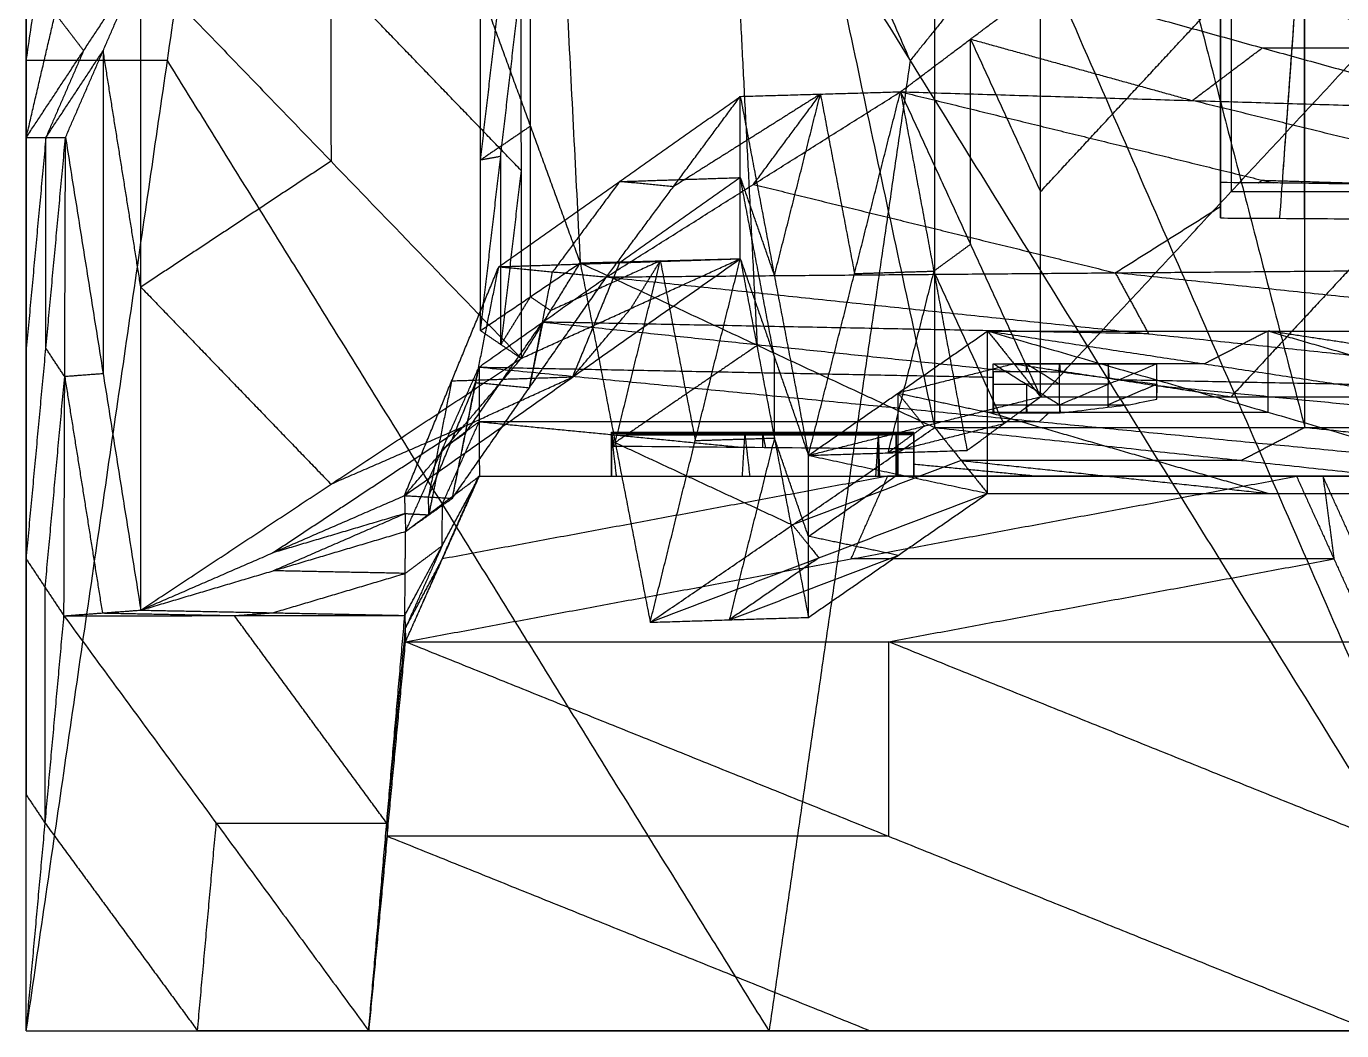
# Model space of a CAD drawing. Header units: millimetres. Extents: x -21 to -10.8, y -12.2 to 12.7.
# Drawn here: x -17.127 to -14.491, y -12.183 to -10.169 of the extents above; entities that cross this region are included whole.
import ezdxf

# ---------------------------------------------------------------- set-up
doc = ezdxf.new("R2010")
doc.units = ezdxf.units.MM
doc.header["$MEASUREMENT"] = 0
doc.layers.add('图层 03', color=5, linetype='Continuous', true_color=0x0000ff)

msp = doc.modelspace()

# ---------------------------------------------------------------- linework, layer by layer
at = {"layer": '图层 03'}
for points, degree in [([(-15.3065, -10.9738, -4.1504), (-15.3065, -8.1099, -4.1337), (-15.3065, -5.246, -4.1169)], 2), ([(-15.3065, -5.246, -4.1169), (-14.5647, -8.1099, -4.1337), (-13.8229, -10.9738, -4.1504)], 2), ([(-16.2168, -6.7319, -2.4534), (-16.1169, -8.6878, -2.6344), (-16.017, -10.6437, -2.8155)], 2), ([(-16.2168, -6.7319, -2.4534), (-15.7616, -8.8529, -3.3019), (-15.3065, -10.9738, -4.1504)], 2), ([(-14.7339, -10.4827, -2.3405), (-14.7339, -9.0079, -2.3405), (-14.7339, -7.5332, -2.3405)], 2), ([(-14.7339, -10.5085, -2.2722), (-14.7339, -9.0208, -2.2126), (-14.7339, -7.5332, -2.153)], 2), ([(-14.7339, -10.5536, -2.153), (-14.7339, -9.0434, -2.153), (-14.7339, -7.5332, -2.153)], 2), ([(-14.6148, -10.5543, -2.153), (-14.5062, -9.0437, -2.153), (-14.3977, -7.5332, -2.153)], 2), ([(-14.6097, -10.4836, -2.3405), (-14.5037, -9.0084, -2.3405), (-14.3977, -7.5332, -2.3405)], 2), ([(-16.0956, -7.7139, 0.7136), (-15.1227, -9.9484, 0.9823), (-14.1499, -12.183, 1.2511)], 2), ([(-15.3557, -10.2381, 0.9175), (-15.8421, -9.1208, 0.7832), (-16.3285, -8.0036, 0.6488)], 2), ([(-15.3065, -8.1099, -4.1337), (-14.9356, -9.5419, -4.1421), (-14.5647, -10.9738, -4.1504)], 2), ([(-14.5647, -10.9738, -4.1504), (-14.5647, -9.5419, -4.1421), (-14.5647, -8.1099, -4.1337)], 2), ([(-17.1271, -12.183, 0.4285), (-17.1271, -10.2381, 0.4285), (-17.1271, -8.2933, 0.4285)], 2), ([(-17.1271, -12.183, 0.4285), (-16.8442, -10.2381, 0.5062), (-16.5614, -8.2933, 0.584)], 2), ([(-17.1271, -10.3921, -0.8013), (-17.1271, -9.3427, -0.1864), (-17.1271, -8.2933, 0.4285)], 2), ([(-17.1271, -10.2381, 0.4285), (-16.9856, -9.2657, 0.4673), (-16.8442, -8.2933, 0.5062)], 2), ([(-16.5614, -8.2933, 0.584), (-15.3557, -10.2381, 0.9175), (-14.1499, -12.183, 1.2511)], 2), ([(-16.1169, -10.3696, -2.6344), (-16.1169, -9.5287, -2.6344), (-16.1169, -8.6878, -2.6344)], 2), ([(-15.6618, -10.8088, -3.483), (-15.7117, -9.8308, -3.3924), (-15.7616, -8.8529, -3.3019)], 2), ([(-17.1271, -9.3427, -0.1864), (-17.1271, -9.7904, 0.121), (-17.1271, -10.2381, 0.4285)], 2), ([(-14.7339, -9.8729, -2.153), (-14.7339, -10.2082, -2.1664), (-14.7339, -10.5434, -2.1799)], 2), ([(-14.5658, -9.8729, -2.3405), (-14.5658, -10.1786, -2.3405), (-14.5657, -10.4842, -2.3405)], 2), ([(-14.5657, -10.5546, -2.153), (-14.5658, -10.2138, -2.153), (-14.5658, -9.8729, -2.153)], 2), ([(-17.1271, -10.3921, -0.8013), (-17.0691, -10.1436, -0.7327), (-17.0112, -9.895, -0.664)], 2), ([(-15.1227, -9.9484, 0.9823), (-15.2392, -10.0933, 0.9499), (-15.3557, -10.2381, 0.9175)], 2), ([(-17.1271, -10.3921, -0.8013), (-17.0123, -10.2183, -0.8836), (-16.8976, -10.0445, -0.9659)], 2), ([(-17.0485, -10.3921, -0.9438), (-16.9731, -10.2183, -0.9549), (-16.8976, -10.0445, -0.9659)], 2), ([(-16.8976, -11.3398, -0.9659), (-16.8976, -10.6921, -0.9659), (-16.8976, -10.0445, -0.9659)], 2), ([(-16.8976, -10.0445, -0.9659), (-16.5164, -10.4398, -1.6342), (-16.1352, -10.8351, -2.3024)], 2), ([(-16.5168, -10.0628, -1.6334), (-16.5166, -10.2513, -1.6338), (-16.5164, -10.4398, -1.6342)], 2), ([(-16.1356, -10.4581, -2.3017), (-16.3262, -10.2604, -1.9675), (-16.5168, -10.0628, -1.6334)], 2), ([(-16.2168, -10.7794, -2.4564), (-16.1764, -10.4302, -2.3787), (-16.136, -10.0811, -2.3009)], 2), ([(-16.2168, -10.4375, -2.4549), (-16.1966, -10.2629, -2.416), (-16.1764, -10.0883, -2.3771)], 2), ([(-16.2168, -10.7794, -2.4564), (-16.2168, -10.4375, -2.4549), (-16.2168, -10.0956, -2.4534)], 2), ([(-16.2168, -10.0956, -2.4534), (-16.1169, -10.3696, -2.6344), (-16.017, -10.6437, -2.8155)], 2), ([(-16.136, -10.0811, -2.3009), (-16.1356, -10.4581, -2.3017), (-16.1352, -10.8351, -2.3024)], 2), ([(-15.3751, -10.3006, -2.8117), (-15.2348, -10.195, -3.1075), (-15.0945, -10.0895, -3.4033)], 2), ([(-15.0945, -10.9121, -3.4033), (-15.0945, -10.5008, -3.4033), (-15.0945, -10.0895, -3.4033)], 2), ([(-15.0945, -10.9121, -3.4033), (-14.7126, -10.5008, -3.4033), (-14.3306, -10.0895, -3.4033)], 2), ([(-15.0945, -10.0895, -3.4033), (-14.6501, -10.2126, -3.0808), (-14.2056, -10.3357, -2.7583)], 2), ([(-15.0945, -10.5008, -3.4033), (-14.9036, -10.2951, -3.4033), (-14.7126, -10.0895, -3.4033)], 2), ([(-14.2681, -10.2126, -3.0808), (-14.4903, -10.151, -3.2421), (-14.7126, -10.0895, -3.4033)], 2), ([(-14.7126, -10.0895, -3.4033), (-14.7126, -10.2951, -3.4033), (-14.7126, -10.5008, -3.4033)], 2), ([(-17.0691, -10.1436, -0.7327), (-17.0407, -10.1809, -0.8081), (-17.0123, -10.2183, -0.8836)], 2), ([(-15.2348, -10.195, -3.1075), (-15.0126, -10.2566, -2.9463), (-14.7903, -10.3182, -2.785)], 2), ([(-15.2348, -10.195, -3.1075), (-15.1647, -10.3479, -3.2554), (-15.0945, -10.5008, -3.4033)], 2), ([(-15.2348, -10.6064, -3.1075), (-15.2348, -10.4007, -3.1075), (-15.2348, -10.195, -3.1075)], 2), ([(-17.0878, -10.3921, -0.8726), (-17.0304, -10.3052, -0.9137), (-16.9731, -10.2183, -0.9549)], 2), ([(-17.0123, -10.2183, -0.8836), (-17.0501, -10.3052, -0.8781), (-17.0878, -10.3921, -0.8726)], 2), ([(-16.9731, -10.2183, -0.9549), (-16.9731, -10.5421, -0.9549), (-16.9731, -10.8659, -0.9549)], 2), ([(-16.8976, -10.6921, -0.9659), (-16.9353, -10.4552, -0.9604), (-16.9731, -10.2183, -0.9549)], 2), ([(-14.7903, -10.3182, -2.785), (-14.7202, -10.2654, -2.9329), (-14.6501, -10.2126, -3.0808)], 2), ([(-14.6501, -10.2126, -3.0808), (-14.4591, -10.2126, -3.0808), (-14.2681, -10.2126, -3.0808)], 2), ([(-16.8442, -10.2381, 0.5062), (-16.9856, -10.2381, 0.4673), (-17.1271, -10.2381, 0.4285)], 2), ([(-17.1271, -10.2381, 0.4285), (-17.1271, -10.7628, 0.121), (-17.1271, -11.2875, -0.1864)], 2), ([(-15.6385, -12.183, 0.8398), (-16.2414, -11.2105, 0.673), (-16.8442, -10.2381, 0.5062)], 2), ([(-15.3557, -10.2381, 0.9175), (-15.4971, -11.2105, 0.8787), (-15.6385, -12.183, 0.8398)], 2), ([(-15.9644, -10.6719, -1.8198), (-15.6698, -10.4863, -2.3158), (-15.3751, -10.3006, -2.8117)], 2), ([(-15.5356, -10.3052, -2.8128), (-15.6829, -10.398, -2.5649), (-15.8302, -10.4909, -2.3169)], 2), ([(-15.6961, -10.3098, -2.814), (-15.5356, -10.3052, -2.8128), (-15.3751, -10.3006, -2.8117)], 2), ([(-15.6698, -10.4863, -2.3158), (-15.6027, -10.3957, -2.5643), (-15.5356, -10.3052, -2.8128)], 2), ([(-15.6278, -10.6696, -2.9645), (-15.5817, -10.4874, -2.8887), (-15.5356, -10.3052, -2.8128)], 2), ([(-15.5596, -11.0295, -3.1151), (-15.4673, -10.6651, -2.9634), (-15.3751, -10.3006, -2.8117)], 2), ([(-15.5356, -10.3052, -2.8128), (-15.5015, -10.4851, -2.8881), (-15.4673, -10.6651, -2.9634)], 2), ([(-15.3751, -10.3006, -2.8117), (-15.3084, -10.6601, -2.9634), (-15.2417, -11.0196, -3.1151)], 2), ([(-15.3751, -10.3006, -2.8117), (-15.2348, -10.6064, -3.1075), (-15.0945, -10.9121, -3.4033)], 2), ([(-15.3751, -10.3006, -2.8117), (-14.7903, -10.3182, -2.785), (-14.2056, -10.3357, -2.7583)], 2), ([(-15.3751, -10.3006, -2.8117), (-15.0014, -10.392, -2.5761), (-14.6277, -10.4834, -2.3405)], 2), ([(-16.1802, -10.6513, -1.9067), (-15.9381, -10.4806, -2.3604), (-15.6961, -10.3098, -2.814)], 2), ([(-15.9644, -10.6719, -1.8198), (-15.8302, -10.4909, -2.3169), (-15.6961, -10.3098, -2.814)], 2), ([(-15.6961, -10.6353, -2.814), (-15.6961, -10.4726, -2.814), (-15.6961, -10.3098, -2.814)], 2), ([(-15.6961, -10.3098, -2.814), (-15.6278, -10.6696, -2.9645), (-15.5596, -11.0295, -3.1151)], 2), ([(-14.0653, -10.4954, -2.328), (-14.4278, -10.4068, -2.5565), (-14.7903, -10.3182, -2.785)], 2), ([(-16.1169, -10.3696, -2.6344), (-16.1668, -10.4036, -2.5447), (-16.2168, -10.4375, -2.4549)], 2), ([(-16.1169, -10.7116, -2.636), (-16.1169, -10.5406, -2.6352), (-16.1169, -10.3696, -2.6344)], 2), ([(-17.1271, -12.183, 0.4285), (-17.1271, -11.2875, -0.1864), (-17.1271, -10.3921, -0.8013)], 2), ([(-17.1271, -11.2376, -0.8013), (-17.1271, -10.8149, -0.8013), (-17.1271, -10.3921, -0.8013)], 2), ([(-17.1271, -11.2376, -0.8013), (-17.0878, -10.8149, -0.8726), (-17.0485, -10.3921, -0.9438)], 2), ([(-17.1271, -10.3921, -0.8013), (-17.0878, -10.3921, -0.8726), (-17.0485, -10.3921, -0.9438)], 2), ([(-17.0878, -10.3921, -0.8726), (-17.1074, -10.6035, -0.8369), (-17.1271, -10.8149, -0.8013)], 2), ([(-17.0878, -10.8149, -0.8726), (-17.0878, -10.6035, -0.8726), (-17.0878, -10.3921, -0.8726)], 2), ([(-17.0516, -11.3512, -0.9393), (-17.0501, -10.8717, -0.9416), (-17.0485, -10.3921, -0.9438)], 2), ([(-17.0485, -10.3921, -0.9438), (-16.9731, -10.8659, -0.9549), (-16.8976, -11.3398, -0.9659)], 2), ([(-16.1764, -10.4302, -2.3787), (-16.1966, -10.4339, -2.4168), (-16.2168, -10.4375, -2.4549)], 2), ([(-16.176, -10.8072, -2.3794), (-16.1762, -10.6187, -2.379), (-16.1764, -10.4302, -2.3787)], 2), ([(-16.5164, -10.4398, -1.6342), (-16.707, -10.5659, -1.3001), (-16.8976, -10.6921, -0.9659)], 2), ([(-16.1356, -10.4581, -2.3017), (-16.1558, -10.6327, -2.3405), (-16.176, -10.8072, -2.3794)], 2), ([(-15.9381, -10.4806, -2.3604), (-16.0052, -10.5711, -2.1118), (-16.0723, -10.6616, -1.8633)], 2), ([(-15.6961, -10.4726, -2.814), (-15.8171, -10.5579, -2.5872), (-15.9381, -10.6433, -2.3604)], 2), ([(-15.9381, -10.4806, -2.3604), (-15.8171, -10.4766, -2.5872), (-15.6961, -10.4726, -2.814)], 2), ([(-15.8302, -10.4909, -2.3169), (-15.8842, -10.4857, -2.3386), (-15.9381, -10.4806, -2.3604)], 2), ([(-15.6961, -10.4726, -2.814), (-15.6619, -10.5711, -2.8893), (-15.6278, -10.6696, -2.9645)], 2), ([(-15.6278, -10.8324, -2.9645), (-15.6619, -10.6525, -2.8893), (-15.6961, -10.4726, -2.814)], 2), ([(-15.6698, -10.4863, -2.3158), (-15.3072, -10.5749, -2.0872), (-14.9447, -10.6635, -1.8587)], 2), ([(-14.6277, -10.4834, -2.3405), (-14.6631, -10.4831, -2.3405), (-14.6985, -10.4829, -2.3405), (-14.7339, -10.4827, -2.3405)], 3), ([(-14.7339, -10.4827, -2.3405), (-14.7339, -10.4913, -2.3178), (-14.7339, -10.4999, -2.295), (-14.7339, -10.5085, -2.2722)], 3), ([(-14.6584, -10.4832, -2.3405), (-14.6543, -10.4805, -2.3476), (-14.6501, -10.4779, -2.3546)], 2), ([(-14.6501, -10.4779, -2.3546), (-14.3577, -10.4867, -2.3413), (-14.0653, -10.4954, -2.328)], 2), ([(-14.6097, -10.4836, -2.3405), (-14.6157, -10.4835, -2.3405), (-14.6217, -10.4834, -2.3405), (-14.6277, -10.4834, -2.3405)], 3), ([(-14.3973, -10.4864, -2.3405), (-14.4681, -10.4855, -2.3405), (-14.5389, -10.4845, -2.3405), (-14.6097, -10.4836, -2.3405)], 3), ([(-14.7339, -10.5085, -2.2722), (-14.7339, -10.5235, -2.2325), (-14.7339, -10.5386, -2.1927), (-14.7339, -10.5536, -2.153)], 3), ([(-14.3306, -10.5008, -3.4033), (-14.5216, -10.7064, -3.4033), (-14.7126, -10.9121, -3.4033)], 2), ([(-14.7126, -10.5008, -3.4033), (-14.5216, -10.5008, -3.4033), (-14.3306, -10.5008, -3.4033)], 2), ([(-14.9447, -10.6635, -1.8587), (-14.8393, -10.5971, -2.0361), (-14.7339, -10.5307, -2.2135)], 2), ([(-14.7339, -10.5536, -2.153), (-14.6942, -10.5538, -2.153), (-14.6545, -10.5541, -2.153), (-14.6148, -10.5543, -2.153)], 3), ([(-14.6148, -10.5543, -2.153), (-14.5423, -10.5548, -2.153), (-14.4698, -10.5552, -2.153), (-14.3973, -10.5557, -2.153)], 3), ([(-15.3084, -10.6601, -2.9634), (-15.2716, -10.6332, -3.0355), (-15.2348, -10.6064, -3.1075)], 2), ([(-16.3693, -11.1103, -1.553), (-16.0327, -10.8728, -2.1835), (-15.6961, -10.6353, -2.814)], 2), ([(-16.2168, -10.7794, -2.4564), (-16.1169, -10.7116, -2.636), (-16.017, -10.6437, -2.8155)], 2), ([(-16.1802, -10.6513, -1.9067), (-15.9381, -10.6433, -2.3604), (-15.6961, -10.6353, -2.814)], 2), ([(-16.1352, -10.8351, -2.3024), (-15.9156, -10.7352, -2.5582), (-15.6961, -10.6353, -2.814)], 2), ([(-16.1352, -10.8351, -2.3024), (-16.0761, -10.7394, -2.559), (-16.017, -10.6437, -2.8155)], 2), ([(-15.8565, -10.6395, -2.8147), (-15.9663, -10.6895, -2.6868), (-16.0761, -10.7394, -2.559)], 2), ([(-15.9381, -10.6433, -2.3604), (-15.9854, -10.7581, -2.2719), (-16.0327, -10.8728, -2.1835)], 2), ([(-16.017, -10.6437, -2.8155), (-15.8565, -10.6395, -2.8147), (-15.6961, -10.6353, -2.814)], 2), ([(-16.017, -10.6437, -2.8155), (-15.9469, -11.0039, -2.9653), (-15.8767, -11.3642, -3.1151)], 2), ([(-16.017, -10.6437, -2.8155), (-15.6618, -10.8088, -3.483), (-15.3065, -10.9738, -4.1504)], 2), ([(-15.9469, -11.0039, -2.9653), (-15.9017, -10.8217, -2.89), (-15.8565, -10.6395, -2.8147)], 2), ([(-15.9156, -10.7352, -2.5582), (-15.8861, -10.6874, -2.6865), (-15.8565, -10.6395, -2.8147)], 2), ([(-15.8767, -11.3642, -3.1151), (-15.7864, -10.9997, -2.9645), (-15.6961, -10.6353, -2.814)], 2), ([(-15.8565, -10.6395, -2.8147), (-15.8215, -10.8196, -2.8896), (-15.7864, -10.9997, -2.9645)], 2), ([(-15.6961, -10.6353, -2.814), (-15.6278, -10.9948, -2.9645), (-15.5596, -11.3543, -3.1151)], 2), ([(-15.6961, -10.6353, -2.814), (-15.6278, -10.8324, -2.9645), (-15.5596, -11.0295, -3.1151)], 2), ([(-16.3693, -11.1103, -1.553), (-16.2747, -10.8808, -1.7299), (-16.1802, -10.6513, -1.9067)], 2), ([(-16.2732, -11.1156, -1.5126), (-16.2267, -10.8835, -1.7097), (-16.1802, -10.6513, -1.9067)], 2), ([(-16.2732, -11.1156, -1.5126), (-16.1188, -10.8938, -1.6662), (-15.9644, -10.6719, -1.8198)], 2), ([(-16.2198, -10.8526, -1.341), (-16.0921, -10.7623, -1.5804), (-15.9644, -10.6719, -1.8198)], 2), ([(-16.1802, -10.6513, -1.9067), (-16.0723, -10.6616, -1.8633), (-15.9644, -10.6719, -1.8198)], 2), ([(-16.1188, -10.8938, -1.6662), (-16.0956, -10.7777, -1.7647), (-16.0723, -10.6616, -1.8633)], 2), ([(-15.9644, -10.6719, -1.8198), (-14.9447, -10.6635, -1.8587), (-13.925, -10.6551, -1.8976)], 2), ([(-15.9644, -10.6719, -1.8198), (-14.878, -10.7859, -1.5335), (-13.7916, -10.8999, -1.2473)], 2), ([(-15.4673, -10.6651, -2.9634), (-15.3879, -10.6626, -2.9634), (-15.3084, -10.6601, -2.9634)], 2), ([(-15.3084, -10.6601, -2.9634), (-15.3545, -10.8423, -3.0393), (-15.4006, -11.0245, -3.1151)], 2), ([(-15.1681, -10.9658, -3.2592), (-15.2382, -10.813, -3.1113), (-15.3084, -10.6601, -2.9634)], 2), ([(-14.9447, -10.6635, -1.8587), (-14.9114, -10.7247, -1.6961), (-14.878, -10.7859, -1.5335)], 2), ([(-13.8583, -10.7775, -1.5724), (-14.4015, -10.7205, -1.7156), (-14.9447, -10.6635, -1.8587)], 2), ([(-16.8976, -10.6921, -0.9659), (-16.707, -10.8898, -1.3001), (-16.5164, -11.0874, -1.6342)], 2), ([(-16.1169, -10.7116, -2.636), (-16.1464, -10.7594, -2.5077), (-16.176, -10.8072, -2.3794)], 2), ([(-16.0761, -10.7394, -2.559), (-16.0965, -10.7255, -2.5975), (-16.1169, -10.7116, -2.636)], 2), ([(-16.0327, -10.8728, -2.1835), (-15.9741, -10.804, -2.3708), (-15.9156, -10.7352, -2.5582)], 2), ([(-16.2465, -10.9841, -1.4268), (-16.1693, -10.8732, -1.5036), (-16.0921, -10.7623, -1.5804)], 2), ([(-16.2168, -10.7794, -2.4564), (-16.176, -10.8072, -2.3794), (-16.1352, -10.8351, -2.3024)], 2), ([(-16.0921, -10.7623, -1.5804), (-16.1055, -10.828, -1.6233), (-16.1188, -10.8938, -1.6662)], 2), ([(-16.0921, -10.7623, -1.5804), (-15.6162, -10.8122, -1.455), (-15.1403, -10.8621, -1.3296)], 2), ([(-14.878, -10.7859, -1.5335), (-15.4851, -10.7741, -1.557), (-16.0921, -10.7623, -1.5804)], 2), ([(-15.5596, -11.0295, -3.1151), (-15.3801, -10.9048, -3.4517), (-15.2005, -10.7802, -3.7883)], 2), ([(-15.2005, -11.1057, -3.7883), (-15.2005, -10.9429, -3.7883), (-15.2005, -10.7802, -3.7883)], 2), ([(-15.2005, -10.7802, -3.7883), (-15.1475, -10.8461, -3.5958), (-15.0945, -10.9121, -3.4033)], 2), ([(-15.2005, -10.7802, -3.7883), (-14.7656, -10.8461, -3.5958), (-14.3306, -10.9121, -3.4033)], 2), ([(-15.2005, -10.7802, -3.7883), (-14.6386, -10.9429, -3.7883), (-14.0767, -11.1057, -3.7883)], 2), ([(-15.2005, -10.7802, -3.7883), (-14.6386, -10.7802, -3.7883), (-14.0767, -10.7802, -3.7883)], 2), ([(-14.6386, -10.7802, -3.7883), (-14.7021, -10.8132, -3.6921), (-14.7656, -10.8461, -3.5958)], 2), ([(-14.6386, -10.7802, -3.7883), (-14.3577, -10.8616, -3.7883), (-14.0767, -10.9429, -3.7883)], 2), ([(-14.6386, -10.9429, -3.7883), (-14.6386, -10.8616, -3.7883), (-14.6386, -10.7802, -3.7883)], 2), ([(-14.2037, -10.8461, -3.5958), (-14.4212, -10.8132, -3.6921), (-14.6386, -10.7802, -3.7883)], 2), ([(-17.1271, -10.8149, -0.8013), (-17.1271, -11.0512, -0.4938), (-17.1271, -11.2875, -0.1864)], 2), ([(-17.0501, -10.8717, -0.9416), (-17.0689, -10.8433, -0.9071), (-17.0878, -10.8149, -0.8726)], 2), ([(-15.6618, -10.8088, -3.483), (-15.8043, -10.9064, -3.2241), (-15.9469, -11.0039, -2.9653)], 2), ([(-15.6278, -10.9948, -2.9645), (-15.6278, -10.9136, -2.9645), (-15.6278, -10.8324, -2.9645)], 2), ([(-16.8976, -11.3398, -0.9659), (-16.5164, -11.0874, -1.6342), (-16.1352, -10.8351, -2.3024)], 2), ([(-16.3693, -11.1103, -1.553), (-16.2522, -10.9727, -1.9277), (-16.1352, -10.8351, -2.3024)], 2), ([(-16.367, -11.182, -1.3357), (-16.2934, -11.0173, -1.3384), (-16.2198, -10.8526, -1.341)], 2), ([(-16.2732, -11.1156, -1.5126), (-16.2465, -10.9841, -1.4268), (-16.2198, -10.8526, -1.341)], 2), ([(-16.2198, -10.8526, -1.341), (-16.2194, -10.962, -1.0445), (-16.2191, -11.0714, -0.7479)], 2), ([(-16.2198, -10.8526, -1.341), (-15.0968, -10.962, -1.0712), (-13.9738, -11.0714, -0.8013)], 2), ([(-16.2198, -10.8526, -1.341), (-15.7044, -10.8626, -1.3211), (-15.1891, -10.8727, -1.3012)], 2), ([(-15.1475, -10.8461, -3.5958), (-15.2638, -10.8755, -3.5238), (-15.3801, -10.9048, -3.4517)], 2), ([(-15.1891, -10.9281, -1.1169), (-15.1891, -10.8869, -1.2233), (-15.1891, -10.8457, -1.3296)], 2), ([(-15.1891, -10.8457, -1.3296), (-15.1227, -10.8869, -1.2233), (-15.0564, -10.9281, -1.1169)], 2), ([(-15.1891, -10.8457, -1.3296), (-15.1227, -10.8457, -1.3296), (-15.0564, -10.8457, -1.3296)], 2), ([(-15.1891, -10.8619, -1.3296), (-15.1891, -10.8538, -1.3296), (-15.1891, -10.8457, -1.3296)], 2), ([(-15.1475, -10.8461, -3.5958), (-14.9301, -10.8791, -3.4996), (-14.7126, -10.9121, -3.4033)], 2), ([(-14.7656, -10.8461, -3.5958), (-14.9565, -10.8461, -3.5958), (-15.1475, -10.8461, -3.5958)], 2), ([(-15.1227, -10.8457, -1.3296), (-15.1231, -10.854, -1.3296), (-15.1235, -10.8622, -1.3296)], 2), ([(-15.1227, -10.8457, -1.3296), (-15.0896, -10.8663, -1.2764), (-15.0564, -10.8869, -1.2233)], 2), ([(-15.0572, -10.8625, -1.3296), (-15.0568, -10.8541, -1.3296), (-15.0564, -10.8457, -1.3296)], 2), ([(-15.0564, -10.9281, -1.1169), (-15.0564, -10.8869, -1.2233), (-15.0564, -10.8457, -1.3296)], 2), ([(-15.0564, -10.9281, -1.1169), (-14.9588, -10.8869, -1.192), (-14.8612, -10.8457, -1.2671)], 2), ([(-15.0564, -10.8457, -1.3296), (-15.0563, -10.8541, -1.3296), (-15.0563, -10.8625, -1.3296)], 2), ([(-15.0564, -10.8457, -1.3296), (-15.0557, -10.8542, -1.3294), (-15.0551, -10.8627, -1.3292)], 2), ([(-15.0564, -10.8457, -1.3296), (-14.9588, -10.8457, -1.2983), (-14.8612, -10.8457, -1.2671)], 2), ([(-14.9565, -10.8752, -1.2976), (-14.9577, -10.8605, -1.298), (-14.9588, -10.8457, -1.2983)], 2), ([(-14.9588, -10.8457, -1.2983), (-14.9588, -10.8663, -1.2452), (-14.9588, -10.8869, -1.192)], 2), ([(-14.8612, -10.8874, -1.2671), (-14.8612, -10.8665, -1.2671), (-14.8612, -10.8457, -1.2671)], 2), ([(-14.8612, -10.9169, -1.1907), (-14.8612, -10.8813, -1.2289), (-14.8612, -10.8457, -1.2671)], 2), ([(-17.0893, -11.2944, -0.8703), (-17.0697, -11.083, -0.9059), (-17.0501, -10.8717, -0.9416)], 2), ([(-16.9731, -10.8659, -0.9549), (-17.0116, -10.8688, -0.9482), (-17.0501, -10.8717, -0.9416)], 2), ([(-17.0501, -10.8717, -0.9416), (-17.0123, -11.1086, -0.9471), (-16.9746, -11.3455, -0.9526)], 2), ([(-16.2747, -10.8808, -1.7299), (-16.298, -10.9969, -1.6313), (-16.3212, -11.113, -1.5328)], 2), ([(-16.3212, -11.113, -1.5328), (-16.274, -10.9982, -1.6212), (-16.2267, -10.8835, -1.7097)], 2), ([(-16.0327, -10.8728, -2.1835), (-16.1537, -10.8768, -1.9567), (-16.2747, -10.8808, -1.7299)], 2), ([(-16.2522, -10.9727, -1.9277), (-16.1424, -10.9227, -2.0556), (-16.0327, -10.8728, -2.1835)], 2), ([(-16.2267, -10.8835, -1.7097), (-16.1727, -10.8886, -1.6879), (-16.1188, -10.8938, -1.6662)], 2), ([(-15.0572, -10.8625, -1.3296), (-15.1011, -10.8623, -1.3296), (-15.1451, -10.8621, -1.3296), (-15.1891, -10.8619, -1.3296)], 3), ([(-15.1891, -10.8619, -1.3296), (-15.1891, -10.8655, -1.3201), (-15.1891, -10.8691, -1.3107), (-15.1891, -10.8727, -1.3012)], 3), ([(-15.1891, -10.8727, -1.3012), (-15.1891, -10.8963, -1.2402), (-15.1891, -10.9199, -1.1791), (-15.1891, -10.9435, -1.118)], 3), ([(-15.1891, -10.8869, -1.2233), (-15.1891, -10.8949, -1.2233), (-15.1891, -10.9028, -1.2233)], 2), ([(-15.1891, -10.9024, -1.2244), (-15.1891, -10.8946, -1.2238), (-15.1891, -10.8869, -1.2233)], 2), ([(-15.1891, -10.8869, -1.2233), (-15.1559, -10.8869, -1.2233), (-15.1227, -10.8869, -1.2233)], 2), ([(-15.0564, -10.8869, -1.2233), (-15.0896, -10.8869, -1.2233), (-15.1227, -10.8869, -1.2233)], 2), ([(-15.1227, -10.8869, -1.2233), (-15.1227, -10.9075, -1.1701), (-15.1227, -10.9281, -1.1169)], 2), ([(-15.0563, -10.8625, -1.3296), (-15.0566, -10.8625, -1.3296), (-15.0569, -10.8625, -1.3296), (-15.0572, -10.8625, -1.3296)], 3), ([(-14.9588, -10.8869, -1.192), (-15.0076, -10.8869, -1.2076), (-15.0564, -10.8869, -1.2233)], 2), ([(-15.0551, -10.8627, -1.3292), (-15.0555, -10.8626, -1.3293), (-15.0559, -10.8626, -1.3295), (-15.0563, -10.8625, -1.3296)], 3), ([(-14.9375, -10.8776, -1.2915), (-14.9767, -10.8726, -1.3041), (-15.0159, -10.8677, -1.3166), (-15.0551, -10.8627, -1.3292)], 3), ([(-14.9588, -10.9281, -1.1478), (-14.9588, -10.9075, -1.1699), (-14.9588, -10.8869, -1.192)], 2), ([(-14.8612, -10.8869, -1.2229), (-14.91, -10.9075, -1.1853), (-14.9588, -10.9281, -1.1478)], 2), ([(-14.8612, -10.8874, -1.2671), (-14.8867, -10.8841, -1.2752), (-14.9121, -10.8808, -1.2834), (-14.9375, -10.8776, -1.2915)], 3), ([(-14.9375, -10.8776, -1.2915), (-14.3646, -10.8887, -1.2694), (-13.7916, -10.8999, -1.2473)], 2), ([(-14.8612, -10.8869, -1.2229), (-14.8612, -10.8956, -1.2232), (-14.8612, -10.9042, -1.2235)], 2), ([(-14.8612, -10.9044, -1.2229), (-14.8612, -10.8957, -1.2229), (-14.8612, -10.8869, -1.2229)], 2), ([(-15.5596, -11.0295, -3.1151), (-15.3271, -10.9708, -3.2592), (-15.0945, -10.9121, -3.4033)], 2), ([(-15.3801, -10.9048, -3.4517), (-15.2903, -10.9239, -3.62), (-15.2005, -10.9429, -3.7883)], 2), ([(-15.3801, -11.0676, -3.4517), (-15.3801, -10.9862, -3.4517), (-15.3801, -10.9048, -3.4517)], 2), ([(-15.3801, -10.9048, -3.4517), (-15.3536, -10.9378, -3.3555), (-15.3271, -10.9708, -3.2592)], 2), ([(-15.2417, -11.0196, -3.1151), (-15.1681, -10.9658, -3.2592), (-15.0945, -10.9121, -3.4033)], 2), ([(-15.0945, -10.9121, -3.4033), (-14.7126, -10.9121, -3.4033), (-14.3306, -10.9121, -3.4033)], 2), ([(-14.8612, -10.9169, -1.1907), (-14.8612, -10.907, -1.2161), (-14.8612, -10.8972, -1.2416), (-14.8612, -10.8874, -1.2671)], 3), ([(-13.8827, -10.9856, -1.0243), (-14.372, -10.938, -1.1419), (-14.8612, -10.8903, -1.2594)], 2), ([(-15.1891, -10.9281, -1.1169), (-15.1227, -10.9281, -1.1169), (-15.0564, -10.9281, -1.1169)], 2), ([(-15.1891, -10.9281, -1.1169), (-15.1886, -10.936, -1.1169), (-15.1882, -10.9439, -1.1169)], 2), ([(-15.1891, -10.9435, -1.118), (-15.1891, -10.9358, -1.1175), (-15.1891, -10.9281, -1.1169)], 2), ([(-15.1891, -10.9439, -1.1169), (-15.1891, -10.936, -1.1169), (-15.1891, -10.9281, -1.1169)], 2), ([(-15.1227, -10.9281, -1.1169), (-15.1223, -10.9361, -1.1169), (-15.1218, -10.9442, -1.1169)], 2), ([(-15.1226, -10.9442, -1.1169), (-15.1227, -10.9361, -1.1169), (-15.1227, -10.9281, -1.1169)], 2), ([(-15.0564, -10.9281, -1.1169), (-15.0563, -10.9363, -1.1169), (-15.0563, -10.9445, -1.1169)], 2), ([(-15.0564, -10.9281, -1.1169), (-15.0557, -10.9362, -1.1171), (-15.0551, -10.9444, -1.1173)], 2), ([(-15.0564, -10.9281, -1.1169), (-14.9866, -10.9281, -1.139), (-14.9169, -10.9281, -1.1611)], 2), ([(-15.0551, -10.9444, -1.1173), (-15.009, -10.9389, -1.1319), (-14.9629, -10.9335, -1.1465), (-14.9169, -10.9281, -1.1611)], 3), ([(-14.9588, -10.9281, -1.1478), (-14.9586, -10.9305, -1.1478), (-14.9584, -10.933, -1.1479)], 2), ([(-14.9588, -10.933, -1.1478), (-14.9588, -10.9306, -1.1478), (-14.9588, -10.9281, -1.1478)], 2), ([(-14.9169, -10.9281, -1.1611), (-14.8983, -10.9243, -1.1709), (-14.8798, -10.9206, -1.1808), (-14.8612, -10.9169, -1.1907)], 3), ([(-16.2194, -10.962, -1.0445), (-16.2564, -10.9896, -1.1914), (-16.2934, -11.0173, -1.3384)], 2), ([(-16.293, -11.1267, -1.0418), (-16.2562, -11.0443, -1.0431), (-16.2194, -10.962, -1.0445)], 2), ([(-16.2194, -10.962, -1.0445), (-15.9536, -10.9879, -0.9806), (-15.6878, -11.0138, -0.9167)], 2), ([(-15.0968, -10.962, -1.0712), (-15.6581, -10.962, -1.0578), (-16.2194, -10.962, -1.0445)], 2), ([(-15.4006, -11.0245, -3.1151), (-15.2844, -10.9952, -3.1872), (-15.1681, -10.9658, -3.2592)], 2), ([(-15.2005, -10.9429, -3.7883), (-14.9196, -10.9429, -3.7883), (-14.6386, -10.9429, -3.7883)], 2), ([(-14.6386, -11.1057, -3.7883), (-14.9196, -11.0243, -3.7883), (-15.2005, -10.9429, -3.7883)], 2), ([(-15.1891, -10.9435, -1.118), (-15.1891, -10.9436, -1.1177), (-15.1891, -10.9438, -1.1173), (-15.1891, -10.9439, -1.1169)], 3), ([(-15.1891, -10.9439, -1.1169), (-15.1888, -10.9439, -1.1169), (-15.1885, -10.9439, -1.1169), (-15.1882, -10.9439, -1.1169)], 3), ([(-15.1882, -10.9439, -1.1169), (-15.1442, -10.9441, -1.1169), (-15.1002, -10.9443, -1.1169), (-15.0563, -10.9445, -1.1169)], 3), ([(-15.0781, -10.9444, -1.1169), (-15.0875, -10.9532, -1.094), (-15.0968, -10.962, -1.0712)], 2), ([(-15.0563, -10.9445, -1.1169), (-15.0559, -10.9445, -1.117), (-15.0555, -10.9444, -1.1172), (-15.0551, -10.9444, -1.1173)], 3), ([(-16.6334, -11.225, -1.2595), (-16.4428, -11.0989, -1.5936), (-16.2522, -10.9727, -1.9277)], 2), ([(-16.2522, -10.9727, -1.9277), (-16.3843, -11.0301, -1.7809), (-16.5164, -11.0874, -1.6342)], 2), ([(-16.2934, -11.0173, -1.3384), (-16.27, -11.0007, -1.3826), (-16.2465, -10.9841, -1.4268)], 2), ([(-15.9545, -10.9883, -0.446), (-15.9545, -10.9856, -0.6812), (-15.9545, -10.983, -0.9164)], 2), ([(-15.9545, -10.9883, -0.446), (-15.6515, -10.9856, -0.6812), (-15.3484, -10.983, -0.9164)], 2), ([(-15.9545, -10.983, -0.9164), (-15.9516, -10.9972, -0.9165), (-15.9488, -11.0115, -0.9167)], 2), ([(-15.9545, -10.983, -0.9164), (-15.6515, -10.983, -0.9164), (-15.3484, -10.983, -0.9164)], 2), ([(-15.9545, -11.0123, -0.9144), (-15.9545, -10.9976, -0.9154), (-15.9545, -10.983, -0.9164)], 2), ([(-15.9545, -11.0115, -0.9167), (-15.9545, -10.9972, -0.9165), (-15.9545, -10.983, -0.9164)], 2), ([(-15.9545, -10.9856, -0.6812), (-15.9545, -11.0285, -0.6783), (-15.9545, -11.0714, -0.6753)], 2), ([(-15.6515, -10.9856, -0.6812), (-15.803, -10.9856, -0.6812), (-15.9545, -10.9856, -0.6812)], 2), ([(-15.9545, -10.9883, -0.446), (-15.9497, -11.0299, -0.4446), (-15.9448, -11.0714, -0.4432)], 2), ([(-15.9545, -10.9883, -0.446), (-15.6869, -10.9883, -0.3698), (-15.4193, -10.9883, -0.2935)], 2), ([(-15.9545, -11.0714, -0.4469), (-15.9545, -11.0299, -0.4464), (-15.9545, -10.9883, -0.446)], 2), ([(-15.9545, -11.0714, -0.4533), (-15.9545, -11.0299, -0.4497), (-15.9545, -10.9883, -0.446)], 2), ([(-15.8767, -11.3642, -3.1151), (-15.5916, -11.169, -3.6328), (-15.3065, -10.9738, -4.1504)], 2), ([(-15.692, -11.0714, -0.3712), (-15.6895, -11.0299, -0.3705), (-15.6869, -10.9883, -0.3698)], 2), ([(-15.3839, -10.9856, -0.605), (-15.5354, -10.987, -0.4874), (-15.6869, -10.9883, -0.3698)], 2), ([(-15.6869, -10.9883, -0.3698), (-15.6821, -11.0299, -0.3684), (-15.6772, -11.0714, -0.367)], 2), ([(-15.6515, -10.983, -0.9164), (-15.6515, -10.9985, -0.9166), (-15.6515, -11.0141, -0.9167)], 2), ([(-15.6452, -11.0142, -0.9167), (-15.6483, -10.9986, -0.9166), (-15.6515, -10.983, -0.9164)], 2), ([(-15.6515, -10.983, -0.9164), (-15.6515, -10.9843, -0.7988), (-15.6515, -10.9856, -0.6812)], 2), ([(-15.6515, -10.9856, -0.6812), (-15.5177, -10.9856, -0.6431), (-15.3839, -10.9856, -0.605)], 2), ([(-15.4244, -11.0714, -0.295), (-15.4219, -11.0299, -0.2942), (-15.4193, -10.9883, -0.2935)], 2), ([(-15.4193, -10.9883, -0.2935), (-15.3839, -10.9856, -0.605), (-15.3484, -10.983, -0.9164)], 2), ([(-15.4193, -10.9883, -0.2935), (-15.3839, -10.9879, -0.3206), (-15.3484, -10.9875, -0.3476)], 2), ([(-15.4193, -10.9883, -0.2935), (-15.4183, -11.0299, -0.2943), (-15.4174, -11.0714, -0.295)], 2), ([(-15.4193, -11.0714, -0.2935), (-15.4193, -11.0299, -0.2935), (-15.4193, -10.9883, -0.2935)], 2), ([(-15.3271, -10.9708, -3.2592), (-15.3639, -10.9976, -3.1872), (-15.4006, -11.0245, -3.1151)], 2), ([(-15.3484, -10.9853, -0.632), (-15.3661, -10.9866, -0.4763), (-15.3839, -10.9879, -0.3206)], 2), ([(-15.3839, -10.9879, -0.3206), (-15.3839, -10.9868, -0.4628), (-15.3839, -10.9856, -0.605)], 2), ([(-15.3839, -10.9879, -0.3206), (-15.3829, -11.0297, -0.3213), (-15.3819, -11.0714, -0.3221)], 2), ([(-15.3839, -11.0714, -0.3206), (-15.3839, -11.0297, -0.3206), (-15.3839, -10.9879, -0.3206)], 2), ([(-15.3484, -10.9875, -0.3476), (-15.3484, -10.9853, -0.632), (-15.3484, -10.983, -0.9164)], 2), ([(-15.3484, -11.0168, -0.9167), (-15.3484, -10.9999, -0.9166), (-15.3484, -10.983, -0.9164)], 2), ([(-15.3484, -10.9853, -0.632), (-15.3484, -11.0283, -0.6406), (-15.3484, -11.0714, -0.6492)], 2), ([(-15.3484, -11.0714, -0.3476), (-15.3484, -11.0295, -0.3476), (-15.3484, -10.9875, -0.3476)], 2), ([(-15.3484, -11.0714, -0.3644), (-15.3484, -11.0295, -0.356), (-15.3484, -10.9875, -0.3476)], 2), ([(-15.3065, -10.9738, -4.1504), (-15.2535, -11.0398, -3.9694), (-15.2005, -11.1057, -3.7883)], 2), ([(-15.3065, -10.9738, -4.1504), (-14.6916, -11.0398, -3.9694), (-14.0767, -11.1057, -3.7883)], 2), ([(-15.3065, -10.9738, -4.1504), (-14.5647, -10.9738, -4.1504), (-13.8229, -10.9738, -4.1504)], 2), ([(-14.5647, -10.9738, -4.1504), (-14.6281, -11.0068, -4.0599), (-14.6916, -11.0398, -3.9694)], 2), ([(-13.9498, -11.0398, -3.9694), (-14.2572, -11.0068, -4.0599), (-14.5647, -10.9738, -4.1504)], 2), ([(-16.3201, -11.1488, -1.4241), (-16.3067, -11.083, -1.3813), (-16.2934, -11.0173, -1.3384)], 2), ([(-15.9545, -11.0115, -0.9167), (-15.9545, -11.0118, -0.9159), (-15.9545, -11.012, -0.9152), (-15.9545, -11.0123, -0.9144)], 3), ([(-15.9488, -11.0115, -0.9167), (-15.9507, -11.0115, -0.9167), (-15.9526, -11.0115, -0.9167), (-15.9545, -11.0115, -0.9167)], 3), ([(-15.9545, -11.0123, -0.9144), (-15.9545, -11.032, -0.861), (-15.9545, -11.0517, -0.8076), (-15.9545, -11.0714, -0.7542)], 3), ([(-15.3484, -11.0168, -0.9167), (-15.5485, -11.015, -0.9167), (-15.7486, -11.0133, -0.9167), (-15.9488, -11.0115, -0.9167)], 3), ([(-15.9469, -11.0039, -2.9653), (-15.7693, -11.0865, -3.299), (-15.5916, -11.169, -3.6328)], 2), ([(-15.7864, -10.9997, -2.9645), (-15.7071, -10.9973, -2.9645), (-15.6278, -10.9948, -2.9645)], 2), ([(-15.6278, -10.9948, -2.9645), (-15.673, -11.177, -3.0398), (-15.7182, -11.3592, -3.1151)], 2), ([(-15.5596, -11.1919, -3.1151), (-15.5937, -11.0933, -3.0398), (-15.6278, -10.9948, -2.9645)], 2), ([(-15.3484, -11.0714, -0.7686), (-15.3484, -11.0532, -0.818), (-15.3484, -11.035, -0.8674), (-15.3484, -11.0168, -0.9167)], 3), ([(-15.2535, -11.0398, -3.9694), (-15.4226, -11.1044, -3.8011), (-15.5916, -11.169, -3.6328)], 2), ([(-15.5596, -11.0295, -3.1151), (-15.4006, -11.0245, -3.1151), (-15.2417, -11.0196, -3.1151)], 2), ([(-15.5596, -11.3543, -3.1151), (-15.5596, -11.1919, -3.1151), (-15.5596, -11.0295, -3.1151)], 2), ([(-15.5596, -11.0295, -3.1151), (-15.3801, -11.0676, -3.4517), (-15.2005, -11.1057, -3.7883)], 2), ([(-15.2535, -11.0398, -3.9694), (-14.9461, -11.0727, -3.8788), (-14.6386, -11.1057, -3.7883)], 2), ([(-14.6916, -11.0398, -3.9694), (-14.9726, -11.0398, -3.9694), (-15.2535, -11.0398, -3.9694)], 2), ([(-16.3685, -11.3504, -0.8882), (-16.2938, -11.2109, -0.818), (-16.2191, -11.0714, -0.7479)], 2), ([(-16.367, -11.4031, 0.0183), (-16.2938, -11.2372, 0.0385), (-16.2206, -11.0714, 0.0587)], 2), ([(-16.367, -11.4031, 0.0183), (-16.293, -11.2372, -0.3648), (-16.2191, -11.0714, -0.7479)], 2), ([(-16.367, -11.4031, 0.0183), (-15.4742, -11.2372, 0.2649), (-14.5814, -11.0714, 0.5116)], 2), ([(-16.367, -11.182, -1.3357), (-16.293, -11.1267, -1.0418), (-16.2191, -11.0714, -0.7479)], 2), ([(-16.2938, -11.2372, 0.0385), (-16.2568, -11.1543, -0.153), (-16.2198, -11.0714, -0.3446)], 2), ([(-15.401, -11.0714, 0.2851), (-15.8474, -11.1543, 0.1618), (-16.2938, -11.2372, 0.0385)], 2), ([(-16.2206, -11.0714, 0.0587), (-16.2198, -11.0714, -0.3446), (-16.2191, -11.0714, -0.7479)], 2), ([(-16.2206, -11.0714, 0.0587), (-15.401, -11.0714, 0.2851), (-14.5814, -11.0714, 0.5116)], 2), ([(-16.2198, -11.0714, -0.3446), (-15.8104, -11.0714, -0.0297), (-15.401, -11.0714, 0.2851)], 2), ([(-16.2191, -11.0714, -0.7479), (-16.0868, -11.0714, -0.6462), (-15.9545, -11.0714, -0.5444)], 2), ([(-16.2191, -11.0714, -0.7479), (-16.0868, -11.0714, -0.6581), (-15.9545, -11.0714, -0.5684)], 2), ([(-16.2191, -11.0714, -0.7479), (-16.0868, -11.0714, -0.751), (-15.9545, -11.0714, -0.7542)], 2), ([(-15.9545, -11.0714, -0.5684), (-15.9545, -11.0714, -0.5604), (-15.9545, -11.0714, -0.5524), (-15.9545, -11.0714, -0.5444)], 3), ([(-15.9545, -11.0714, -0.7542), (-15.9545, -11.0714, -0.6923), (-15.9545, -11.0714, -0.6303), (-15.9545, -11.0714, -0.5684)], 3), ([(-15.9545, -11.0714, -0.5444), (-15.9545, -11.0714, -0.5141), (-15.9545, -11.0714, -0.4837), (-15.9545, -11.0714, -0.4533)], 3), ([(-15.9545, -11.0714, -0.4533), (-15.9545, -11.0714, -0.4512), (-15.9545, -11.0714, -0.449), (-15.9545, -11.0714, -0.4469)], 3), ([(-15.9545, -11.0714, -0.4469), (-15.9513, -11.0714, -0.4457), (-15.9481, -11.0714, -0.4445), (-15.9448, -11.0714, -0.4432)], 3), ([(-15.9448, -11.0714, -0.4432), (-15.8803, -11.0714, -0.4249), (-15.8157, -11.0714, -0.4065), (-15.7512, -11.0714, -0.3881)], 3), ([(-15.7512, -11.0714, -0.3881), (-15.7154, -11.0714, -0.3779), (-15.6795, -11.0714, -0.3677), (-15.6437, -11.0714, -0.3574)], 3), ([(-15.7512, -11.0714, -0.3881), (-15.1663, -11.0714, 0.0617), (-14.5814, -11.0714, 0.5116)], 2), ([(-15.6437, -11.0714, -0.3574), (-15.5706, -11.0714, -0.3366), (-15.4975, -11.0714, -0.3158), (-15.4244, -11.0714, -0.295)], 3), ([(-15.6437, -11.0714, -0.3574), (-15.0596, -11.0714, 0.0389), (-14.4755, -11.0714, 0.4353)], 2), ([(-15.5596, -11.1919, -3.1151), (-15.4698, -11.1297, -3.2834), (-15.3801, -11.0676, -3.4517)], 2), ([(-15.4742, -11.2372, 0.2649), (-15.4376, -11.1543, 0.275), (-15.401, -11.0714, 0.2851)], 2), ([(-15.4244, -11.0714, -0.295), (-15.4219, -11.0714, -0.2942), (-15.4193, -11.0714, -0.2935)], 2), ([(-15.4193, -11.0714, -0.2935), (-15.4187, -11.0714, -0.294), (-15.418, -11.0714, -0.2945), (-15.4174, -11.0714, -0.295)], 3), ([(-15.4174, -11.0714, -0.295), (-15.3944, -11.0714, -0.3126), (-15.3714, -11.0714, -0.3301), (-15.3484, -11.0714, -0.3476)], 3), ([(-15.401, -11.0714, 0.2851), (-15.4006, -11.0714, 0.0835), (-15.4003, -11.0714, -0.1182)], 2), ([(-15.4003, -11.0714, -0.1182), (-14.9644, -11.0714, 0.1776), (-14.5285, -11.0714, 0.4734)], 2), ([(-15.3473, -11.0714, -0.1563), (-15.3738, -11.0714, -0.1372), (-15.4003, -11.0714, -0.1182)], 2), ([(-15.3484, -11.0469, -0.8351), (-15.2224, -11.0591, -0.8049), (-15.0964, -11.0714, -0.7746)], 2), ([(-15.3484, -11.0714, -0.3476), (-15.3484, -11.0714, -0.3532), (-15.3484, -11.0714, -0.3588), (-15.3484, -11.0714, -0.3644)], 3), ([(-15.3484, -11.0714, -0.3644), (-15.3484, -11.0714, -0.4991), (-15.3484, -11.0714, -0.6339), (-15.3484, -11.0714, -0.7686)], 3), ([(-15.3484, -11.0714, -0.7686), (-14.6611, -11.0714, -0.7849), (-13.9738, -11.0714, -0.8013)], 2), ([(-15.0964, -11.0714, -0.7746), (-15.2219, -11.0714, -0.4654), (-15.3473, -11.0714, -0.1563)], 2), ([(-14.2247, -11.0714, -0.183), (-14.6605, -11.0714, -0.4788), (-15.0964, -11.0714, -0.7746)], 2), ([(-14.5814, -11.0714, 0.5116), (-14.5285, -11.0714, 0.4734), (-14.4755, -11.0714, 0.4353)], 2), ([(-14.5814, -11.0714, 0.5116), (-14.5064, -11.2372, 0.5325), (-14.4313, -11.4031, 0.5535)], 2), ([(-14.5285, -11.0714, 0.4734), (-14.5174, -11.1543, 0.503), (-14.5064, -11.2372, 0.5325)], 2), ([(-14.4534, -11.2372, 0.4944), (-14.4909, -11.1543, 0.4839), (-14.5285, -11.0714, 0.4734)], 2), ([(-16.8976, -11.3398, -0.9659), (-16.6334, -11.225, -1.2595), (-16.3693, -11.1103, -1.553)], 2), ([(-16.3693, -11.1103, -1.553), (-16.3681, -11.1461, -1.4443), (-16.367, -11.182, -1.3357)], 2), ([(-16.3693, -11.1103, -1.553), (-16.3212, -11.113, -1.5328), (-16.2732, -11.1156, -1.5126)], 2), ([(-16.367, -11.182, -1.3357), (-16.3201, -11.1488, -1.4241), (-16.2732, -11.1156, -1.5126)], 2), ([(-16.3201, -11.1488, -1.4241), (-16.3206, -11.1309, -1.4785), (-16.3212, -11.113, -1.5328)], 2), ([(-15.8767, -11.3642, -3.1151), (-15.5386, -11.2349, -3.4517), (-15.2005, -11.1057, -3.7883)], 2), ([(-15.5596, -11.3543, -3.1151), (-15.3801, -11.23, -3.4517), (-15.2005, -11.1057, -3.7883)], 2), ([(-15.2005, -11.1057, -3.7883), (-14.6386, -11.1057, -3.7883), (-14.0767, -11.1057, -3.7883)], 2), ([(-16.3681, -11.1461, -1.4443), (-16.5008, -11.1856, -1.3519), (-16.6334, -11.225, -1.2595)], 2), ([(-16.6323, -11.2609, -1.1508), (-16.5002, -11.2035, -1.2976), (-16.3681, -11.1461, -1.4443)], 2), ([(-16.3681, -11.1461, -1.4443), (-16.3441, -11.1475, -1.4342), (-16.3201, -11.1488, -1.4241)], 2), ([(-16.2938, -11.2109, -0.818), (-16.2934, -11.1688, -0.9299), (-16.293, -11.1267, -1.0418)], 2), ([(-15.5916, -11.169, -3.6328), (-15.5651, -11.202, -3.5422), (-15.5386, -11.2349, -3.4517)], 2), ([(-16.8976, -11.3398, -0.9659), (-16.6323, -11.2609, -1.1508), (-16.367, -11.182, -1.3357)], 2), ([(-16.3685, -11.3504, -0.8882), (-16.3677, -11.2662, -1.1119), (-16.367, -11.182, -1.3357)], 2), ([(-15.3801, -11.23, -3.4517), (-15.4698, -11.2109, -3.2834), (-15.5596, -11.1919, -3.1151)], 2), ([(-16.3677, -11.2662, -1.1119), (-16.3308, -11.2386, -0.965), (-16.2938, -11.2109, -0.818)], 2), ([(-16.2938, -11.2109, -0.818), (-16.3308, -11.2938, -0.6265), (-16.3677, -11.3767, -0.4349)], 2), ([(-15.7182, -11.3592, -3.1151), (-15.5491, -11.2946, -3.2834), (-15.3801, -11.23, -3.4517)], 2), ([(-17.1271, -12.183, -0.8013), (-17.1271, -11.7103, -0.8013), (-17.1271, -11.2376, -0.8013)], 2), ([(-17.1271, -12.183, 0.4285), (-17.1271, -11.7103, -0.1864), (-17.1271, -11.2376, -0.8013)], 2), ([(-17.1271, -11.2376, -0.8013), (-17.0893, -11.2944, -0.8703), (-17.0516, -11.3512, -0.9393)], 2), ([(-16.3677, -11.3767, -0.4349), (-16.3304, -11.307, -0.3999), (-16.293, -11.2372, -0.3648)], 2), ([(-16.293, -11.2372, -0.3648), (-16.2934, -11.2372, -0.1632), (-16.2938, -11.2372, 0.0385)], 2), ([(-15.5386, -11.2349, -3.4517), (-15.6284, -11.2971, -3.2834), (-15.7182, -11.3592, -3.1151)], 2), ([(-14.5064, -11.2372, 0.5325), (-14.9903, -11.2372, 0.3987), (-15.4742, -11.2372, 0.2649)], 2), ([(-15.3991, -11.4031, 0.2859), (-14.9527, -11.3201, 0.4092), (-14.5064, -11.2372, 0.5325)], 2), ([(-16.633, -11.3451, -0.9271), (-16.5004, -11.3057, -1.0195), (-16.3677, -11.2662, -1.1119)], 2), ([(-16.3677, -11.2662, -1.1119), (-16.5, -11.2635, -1.1314), (-16.6323, -11.2609, -1.1508)], 2), ([(-17.1271, -11.2875, -0.1864), (-17.1271, -11.4989, -0.1864), (-17.1271, -11.7103, -0.1864)], 2), ([(-17.0893, -11.7671, -0.8703), (-17.0893, -11.5308, -0.8703), (-17.0893, -11.2944, -0.8703)], 2), ([(-17.1271, -12.183, -0.8013), (-17.0893, -11.7671, -0.8703), (-17.0516, -11.3512, -0.9393)], 2), ([(-17.0516, -11.3512, -0.9393), (-16.9746, -11.3455, -0.9526), (-16.8976, -11.3398, -0.9659)], 2), ([(-17.0516, -11.3512, -0.9393), (-16.71, -11.3508, -0.9137), (-16.3685, -11.3504, -0.8882)], 2), ([(-17.0516, -11.3512, -0.9393), (-16.7463, -11.7671, -0.8436), (-16.4409, -12.183, -0.7479)], 2), ([(-16.9746, -11.3455, -0.9526), (-16.8423, -11.3482, -0.9332), (-16.71, -11.3508, -0.9137)], 2), ([(-16.8976, -11.3398, -0.9659), (-16.633, -11.3451, -0.9271), (-16.3685, -11.3504, -0.8882)], 2), ([(-16.71, -11.3508, -0.9137), (-16.6715, -11.348, -0.9204), (-16.633, -11.3451, -0.9271)], 2), ([(-16.4047, -11.7667, -0.818), (-16.5574, -11.5588, -0.8659), (-16.71, -11.3508, -0.9137)], 2), ([(-16.4409, -12.183, -0.7479), (-16.4047, -11.7667, -0.818), (-16.3685, -11.3504, -0.8882)], 2), ([(-16.3685, -11.3504, -0.8882), (-16.3677, -11.3767, -0.4349), (-16.367, -11.4031, 0.0183)], 2), ([(-15.8767, -11.3642, -3.1151), (-15.7182, -11.3592, -3.1151), (-15.5596, -11.3543, -3.1151)], 2), ([(-16.3677, -11.3767, -0.4349), (-16.3862, -11.5717, -0.6265), (-16.4047, -11.7667, -0.818)], 2), ([(-16.4409, -12.183, -0.7479), (-16.4039, -11.793, -0.3648), (-16.367, -11.4031, 0.0183)], 2), ([(-16.4409, -12.183, -0.0023), (-16.4039, -11.793, 0.008), (-16.367, -11.4031, 0.0183)], 2), ([(-16.367, -11.4031, 0.0183), (-15.3991, -11.793, 0.2859), (-14.4313, -12.183, 0.5535)], 2), ([(-16.367, -11.4031, 0.0183), (-15.3991, -11.4031, 0.2859), (-14.4313, -11.4031, 0.5535)], 2), ([(-15.3991, -11.4031, 0.2859), (-15.3991, -11.598, 0.2859), (-15.3991, -11.793, 0.2859)], 2), ([(-14.4313, -11.793, 0.5535), (-14.9152, -11.598, 0.4197), (-15.3991, -11.4031, 0.2859)], 2), ([(-17.1271, -11.7103, -0.8013), (-17.1082, -11.7387, -0.8358), (-17.0893, -11.7671, -0.8703)], 2), ([(-17.1271, -11.7103, -0.8013), (-17.1271, -11.7103, -0.4938), (-17.1271, -11.7103, -0.1864)], 2), ([(-17.1271, -12.183, -0.1864), (-17.1271, -11.9466, -0.4938), (-17.1271, -11.7103, -0.8013)], 2), ([(-17.0893, -11.7671, -0.8703), (-16.9367, -11.975, -0.8224), (-16.784, -12.183, -0.7746)], 2), ([(-16.784, -12.183, -0.7746), (-16.7651, -11.975, -0.8091), (-16.7463, -11.7671, -0.8436)], 2), ([(-16.7463, -11.7671, -0.8436), (-16.5755, -11.7669, -0.8308), (-16.4047, -11.7667, -0.818)], 2), ([(-16.4047, -11.7667, -0.818), (-16.4043, -11.7799, -0.5914), (-16.4039, -11.793, -0.3648)], 2), ([(-16.4409, -12.183, -0.3751), (-16.4224, -11.988, -0.1835), (-16.4039, -11.793, 0.008)], 2), ([(-16.4039, -11.793, -0.3648), (-16.4224, -11.988, -0.3699), (-16.4409, -12.183, -0.3751)], 2), ([(-16.4039, -11.793, 0.008), (-15.92, -11.988, 0.1418), (-15.4361, -12.183, 0.2756)], 2), ([(-15.3991, -11.793, 0.2859), (-15.9015, -11.793, 0.147), (-16.4039, -11.793, 0.008)], 2), ([(-17.1271, -12.183, -0.8013), (-17.1271, -12.183, -0.1864), (-17.1271, -12.183, 0.4285)], 2), ([(-17.1271, -12.183, -0.8013), (-16.784, -12.183, -0.7746), (-16.4409, -12.183, -0.7479)], 2), ([(-17.1271, -12.183, -0.8013), (-16.784, -12.183, -0.4018), (-16.4409, -12.183, -0.0023)], 2), ([(-17.1271, -12.183, 0.4285), (-16.784, -12.183, 0.2131), (-16.4409, -12.183, -0.0023)], 2), ([(-17.1271, -12.183, 0.4285), (-15.6385, -12.183, 0.8398), (-14.1499, -12.183, 1.2511)], 2), ([(-17.1271, -12.183, -0.1864), (-16.9555, -12.183, 0.0133), (-16.784, -12.183, 0.2131)], 2), ([(-16.4409, -12.183, -0.3751), (-16.6125, -12.183, -0.5748), (-16.784, -12.183, -0.7746)], 2), ([(-16.784, -12.183, -0.4018), (-16.6125, -12.183, -0.3884), (-16.4409, -12.183, -0.3751)], 2), ([(-16.784, -12.183, 0.2131), (-16.784, -12.183, -0.0943), (-16.784, -12.183, -0.4018)], 2), ([(-16.784, -12.183, 0.2131), (-16.2112, -12.183, 0.5264), (-15.6385, -12.183, 0.8398)], 2), ([(-15.2954, -12.183, 0.6244), (-16.0397, -12.183, 0.4187), (-16.784, -12.183, 0.2131)], 2), ([(-16.4409, -12.183, -0.7479), (-16.4409, -12.183, -0.3751), (-16.4409, -12.183, -0.0023)], 2), ([(-16.4409, -12.183, -0.0023), (-15.4361, -12.183, 0.2756), (-14.4313, -12.183, 0.5535)], 2), ([(-16.4409, -12.183, -0.0023), (-15.2954, -12.183, 0.6244), (-14.1499, -12.183, 1.2511)], 2), ([(-15.4361, -12.183, 0.2756), (-15.3658, -12.183, 0.45), (-15.2954, -12.183, 0.6244)], 2), ([(-14.2906, -12.183, 0.9023), (-14.8633, -12.183, 0.5889), (-15.4361, -12.183, 0.2756)], 2)]:
    msp.add_open_spline(points, degree=degree, dxfattribs=at)

doc.saveas('drawing.dxf')
